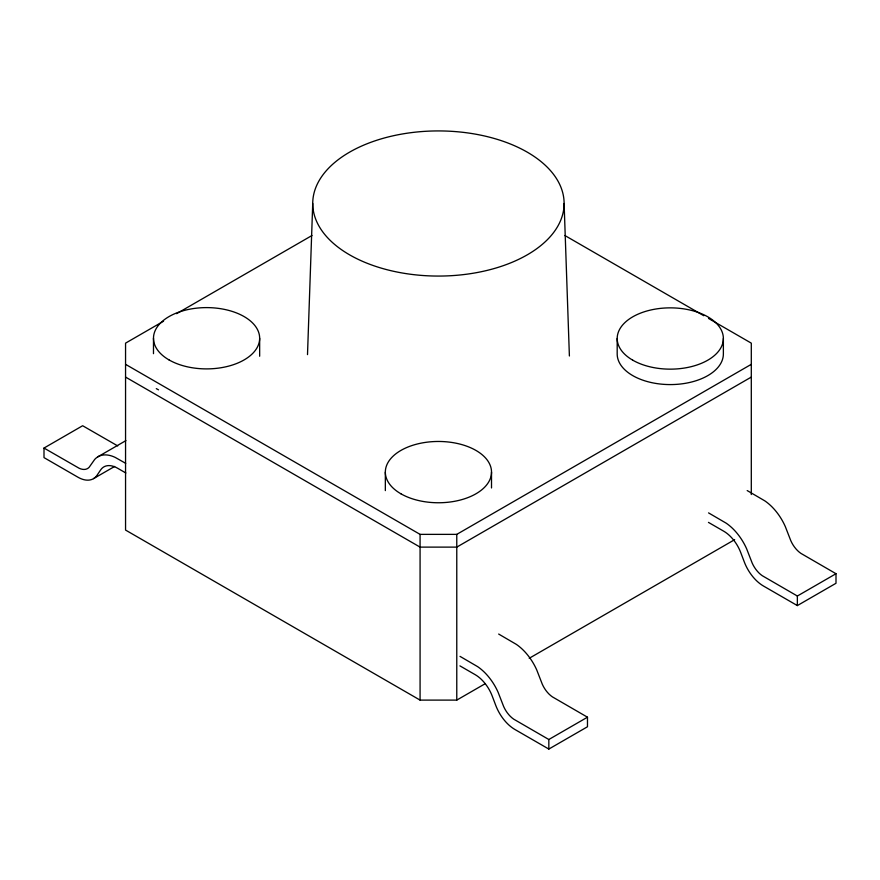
<?xml version="1.0" encoding="UTF-8"?>
<svg xmlns="http://www.w3.org/2000/svg" width="880" height="880" viewBox="0 0 880 880"><rect width="100%" height="100%" fill="white"/><g stroke="black" fill="none" stroke-linecap="round" stroke-linejoin="round"><path stroke-width="1.32" d="M307.505 354.618L312.73 203.5M163.559 321.2L125.554 343.145L125.554 530.068L420.079 700.106L456.775 700.106L485.276 683.65M176.627 313.665L312.004 235.499M125.851 472.989L117.634 468.248A27.544 15.906 60 0 0 100.639 469.942L97.053 475.255A31.097 17.952 60 0 1 77.869 477.169L44 457.611L44 448.052L82.643 425.733L117.722 445.918M97.801 456.841L125.906 440.616M93.566 478.61L114.642 466.444M125.554 364.331L420.079 534.369L456.775 534.369L751.3 364.331M751.3 377.08L456.775 547.118L420.079 547.118L125.554 377.08M529.221 658.284L734.668 539.66M460.02 656.37L477.653 666.655A39.27 22.671 60 0 1 498.135 692.351L503.646 706.508A19.371 11.187 60 0 0 513.755 719.191L548.834 739.508L587.477 717.2L587.477 726.759L548.834 749.067L514.965 729.52A31.097 17.952 60 0 1 495.781 705.463L492.195 696.003A27.544 15.906 60 0 0 475.2 674.685L459.932 665.874M708.554 512.886L726.176 523.171A39.27 22.671 60 0 1 746.658 548.867L752.169 563.024A19.371 11.187 60 0 0 762.278 575.707L797.357 596.024L836 573.716L836 583.275L797.357 605.583L763.488 586.036A31.097 17.952 60 0 1 744.304 561.968L740.718 552.519A27.544 15.906 60 0 0 723.723 531.201L708.455 522.39M564.85 235.499L703.791 315.722M708.543 318.461L751.3 343.145L751.3 494.549M747.197 490.567L764.819 500.863A39.27 22.671 60 0 1 785.301 526.559L790.812 540.716A19.371 11.187 60 0 0 800.921 553.388L836 573.716M498.663 634.051L516.296 644.347A39.27 22.671 60 0 1 536.778 670.043L542.289 684.2A19.371 11.187 60 0 0 552.398 696.872L587.477 717.2M125.719 463.353L115.181 457.391A39.27 22.671 60 0 0 94.699 459.426L89.188 467.225A19.371 11.187 60 0 1 79.079 468.226L44 448.052M564.113 203.5A125.686 72.567 0 0 1 375.584 266.343A125.686 72.567 0 0 1 375.584 140.646A125.686 72.567 0 0 1 564.113 203.5L569.393 355.993M797.357 596.024L797.357 605.583M723.371 338.503L723.371 353.925A53.086 30.646 0 0 1 670.285 384.582A53.086 30.646 0 0 1 617.188 353.925L617.188 338.503M548.834 739.508L548.834 749.067M491.513 472.109L491.513 487.96M456.775 534.369L456.775 700.106M420.079 534.369L420.079 700.106M385.341 472.109L385.341 490.6M259.655 338.25L259.655 356.246M153.483 338.25L153.483 353.672M158.521 389.829A53.086 30.646 0 0 1 156.288 388.608M400.884 493.779A53.086 30.646 0 0 0 489.709 480.04A53.086 30.646 0 0 0 424.688 442.508A53.086 30.646 0 0 0 400.884 493.779M169.037 359.92A53.086 30.646 0 0 0 257.851 346.181A53.086 30.646 0 0 0 192.83 308.649A53.086 30.646 0 0 0 169.037 359.92M632.742 360.173A53.086 30.646 0 0 0 721.556 346.434A53.086 30.646 0 0 0 656.535 308.902A53.086 30.646 0 0 0 632.742 360.173"/></g></svg>
